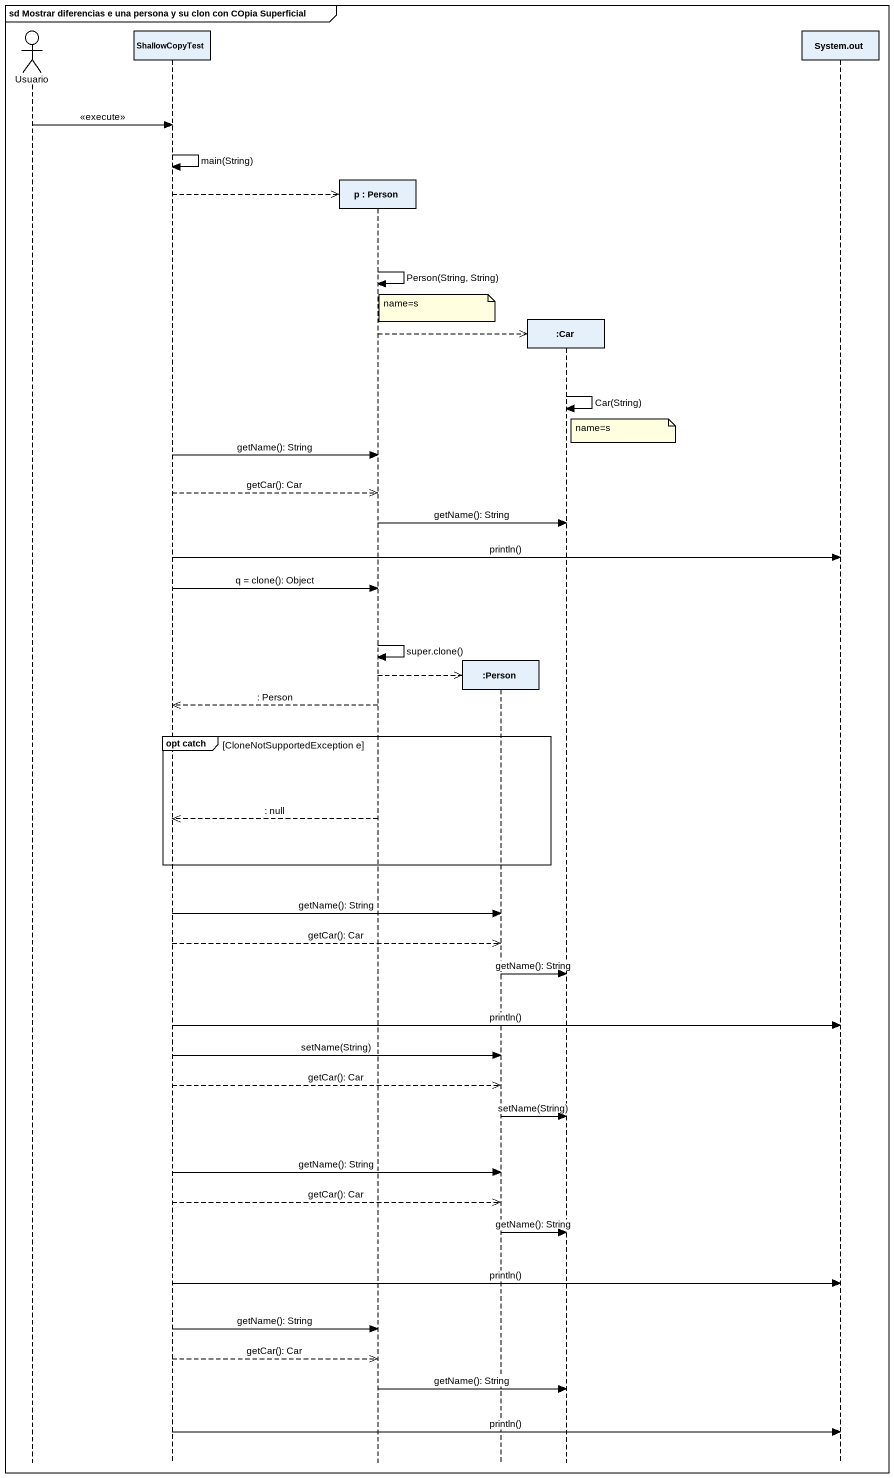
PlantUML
@startuml
mainframe sd Mostrar diferencias e una persona y su clon con COpia Superficial
hide footbox
actor Usuario
participant ShallowCopyTest
participant "p : Person" as p
participant ":Person" as Person_
participant ":Car" as Car
participant "System.out" as System_out

Usuario -> ShallowCopyTest : <<execute>>
ShallowCopyTest -> ShallowCopyTest : main(String)
ShallowCopyTest -->> p **
p -> p : Person(String, String)
note right of p : name=s
p -->> Car **
Car -> Car : Car(String)
note right of Car : name=s
ShallowCopyTest -> p : getName(): String
ShallowCopyTest -->> p : getCar(): Car
p -> Car : getName(): String
ShallowCopyTest -> System_out : println()
ShallowCopyTest -> p : q = clone(): Object
p -> p : super.clone()
p -->> Person_ **
p -->> ShallowCopyTest : : Person
group opt catch [CloneNotSupportedException e]
  p -->> ShallowCopyTest : : null
end
ShallowCopyTest -> Person_ : getName(): String
ShallowCopyTest -->> Person_ : getCar(): Car
Person_ -> Car : getName(): String
ShallowCopyTest -> System_out : println()
ShallowCopyTest -> Person_ : setName(String)
ShallowCopyTest -->> Person_ : getCar(): Car
Person_ -> Car : setName(String)
ShallowCopyTest -> Person_ : getName(): String
ShallowCopyTest -->> Person_ : getCar(): Car
Person_ -> Car : getName(): String
ShallowCopyTest -> System_out : println()
ShallowCopyTest -> p : getName(): String
ShallowCopyTest -->> p : getCar(): Car
p -> Car : getName(): String
ShallowCopyTest -> System_out : println()
@enduml
